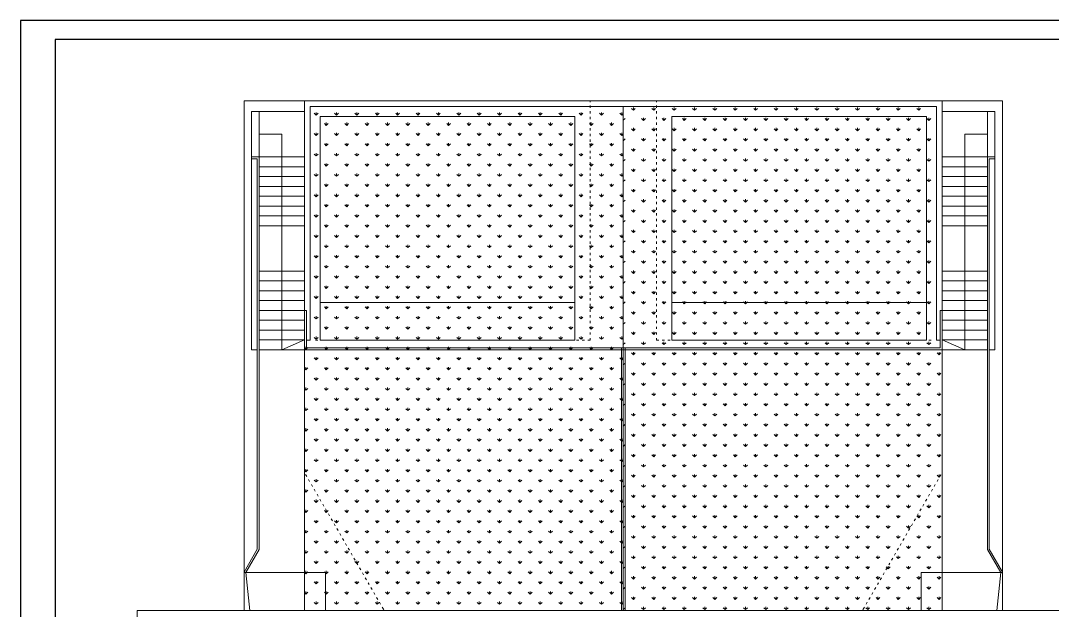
# Model space of a CAD drawing. Header units: millimetres. Extents: x 1780 to 154263, y -7240 to 17216.
# Drawn here: x 150058 to 152786, y 3851 to 5411 of the extents above; entities that cross this region are included whole.
import ezdxf

# ---------------------------------------------------------------- set-up
doc = ezdxf.new("R2010")
doc.units = ezdxf.units.MM
doc.linetypes.add('ACAD_ISO03W100', pattern=[30, 12, -18])
for name, color, linetype, lineweight in [('2d_SX_oznaczenia', 40, 'Continuous', 0), ('2d_SX_szraf', 251, 'Continuous', 0), ('2d_SX_widok', 10, 'Continuous', 9), ('SX_PZT_utwardzona', 10, 'Continuous', 9)]:
    doc.layers.add(name, color=color, linetype=linetype, lineweight=lineweight)
doc.layers.add('2d_SX_rewizja 18 września', color=210, linetype='Continuous')
doc.layers.add('60 instalacje elektryka', color=10, linetype='Continuous')

# ---------------------------------------------------------------- blocks, each defined once
blk = doc.blocks.new('2p bc')
at = {"layer": '2d_SX_szraf'}
h = blk.add_hatch(dxfattribs=at)
h.set_pattern_fill('GRASS', color=8, scale=1.5, angle=180, style=0)
h.set_pattern_definition([(90, (20311.24, 3247.923), (-26.940768, 26.940768), [7.14375, -46.737787]), (45, (20311.24, 3247.923), (-26.940768, 26.940768), [7.14375, -30.95625]), (135, (20311.24, 3247.923), (-26.940768, -26.940768), [7.14375, -30.95625])])
h.paths.add_polyline_path([(108420, 3430.7), (108522.5, 3430.7), (108522.5, 2639.7), (108522.5, 2098.7), (107680, 2098.7), (107680, 2812.7), (107695, 2812.7), (107695, 3430.7)])
h = blk.add_hatch(dxfattribs=at)
h.set_pattern_fill('GRASS', color=8, scale=1.5, style=0)
h.set_pattern_definition([(90, (94401.772, -7704.144), (-26.94077, 26.94077), [7.14375, -46.73779]), (45, (94401.77, -7704.144), (-26.94077, 26.94077), [7.14375, -30.95625]), (135, (94401.77, -7704.144), (-26.94077, -26.94077), [7.14375, -30.95625])])
edge = h.paths.add_edge_path()
edge.add_line((109360, 2812.7), (109350, 2812.7))
edge.add_line((109350, 2812.7), (109350, 3430.7))
edge.add_line((109350, 3430.7), (108625, 3430.7))
edge.add_line((108625, 3430.7), (108625, 3430.7))
edge.add_line((108625, 3430.7), (108522.5, 3430.7))
edge.add_line((108522.5, 3430.7), (108522.5, 2639.7))
edge.add_line((108522.5, 2639.7), (108522.5, 2639.7))
edge.add_line((108522.5, 2639.7), (108522.5, 2098.7))
edge.add_line((108522.5, 2098.7), (109365, 2098.7))
edge.add_line((109365, 2098.7), (109365, 2812.7))
at = {"layer": '2d_SX_oznaczenia', "color": 8, "ltscale": 0.5}
for points in [[(107560, 3357.7), (107620, 3357.7), (107620, 3298.7)], [(109485, 3357.7), (109425, 3357.7), (109425, 3298.7)], [(107620, 3167.7), (107620, 3297.7)], [(107620, 3296.7), (107620, 2787.7), (107680, 2813.7)], [(109425, 3296.7), (109425, 2787.7), (109365, 2813.7)], [(109425, 3167.7), (109425, 3297.7)]]:
    blk.add_lwpolyline(points, dxfattribs=at)
at = {"layer": '2d_SX_szraf', "color": 8}
for points in [[(108394, 2812.7), (108394, 3404.7), (107721, 3404.7), (107721, 2812.7)], [(108651, 2812.7), (108651, 3404.7), (109324, 3404.7), (109324, 2812.7)]]:
    blk.add_lwpolyline(points, dxfattribs=at)
for points in [[(107721, 2912.7), (108394, 2912.7), (108394, 2812.7), (107721, 2812.7)], [(109324, 2912.7), (108651, 2912.7), (108651, 2812.7), (109324, 2812.7)]]:
    blk.add_lwpolyline(points, close=True, dxfattribs=at)
at = {"layer": '2d_SX_widok', "color": 8, "ltscale": 0.5}
for p, q in [((107520, 2098.7), (107520, 2198.7)), ((107520, 2198.7), (107735, 2198.7)), ((107735, 2198.7), (107735, 2098.7)), ((109525, 2198.7), (109310, 2198.7)), ((109310, 2198.7), (109310, 2098.7)), ((109525, 2098.7), (109525, 2198.7)), ((107237, 1252.7), (107237, 2098.7)), ((107237, 2098.7), (108522.5, 2098.7)), ((109808, 2098.7), (108522.5, 2098.7))]:
    blk.add_line(p, q, dxfattribs=at)
for points in [[(107520, 3417.7), (107520, 3445.7), (107680, 3445.7)], [(108522.5, 3445.7), (108522.5, 3445.7), (107680, 3445.7)], [(108522.5, 3445.7), (108522.5, 3445.7), (109365, 3445.7)], [(109525, 3417.7), (109525, 3445.7), (109365, 3445.7)], [(107520, 2098.7), (107520, 3417.7)], [(107520, 2807.7), (107520, 3417.7)], [(107680, 3417.7), (107540, 3417.7)], [(107540, 3417.7), (107540, 2787.7)], [(107685, 2812.7), (107695, 2812.7), (107695, 3430.7), (108420, 3430.7), (108420, 3430.7), (108522.5, 3430.7), (108522.5, 2639.7), (108522.5, 2639.7), (108522.5, 2098.7), (107680, 2098.7), (107680, 2812.7)], [(107680, 3417.7), (107680, 2809.7)], [(107680, 3417.7), (107680, 2809.7)], [(109360, 2812.7), (109350, 2812.7), (109350, 3430.7), (108625, 3430.7), (108625, 3430.7), (108522.5, 3430.7), (108522.5, 2639.7), (108522.5, 2639.7), (108522.5, 2098.7), (109365, 2098.7), (109365, 2812.7)], [(109365, 3417.7), (109365, 2809.7)], [(109365, 3417.7), (109505, 3417.7)], [(109365, 3417.7), (109365, 2809.7)], [(109505, 3417.7), (109505, 2787.7)], [(109525, 2098.7), (109525, 3417.7)], [(109525, 2807.7), (109525, 3417.7)], [(107680, 2787.7), (107680, 2891.7), (107685, 2891.7), (107685, 2792.7)], [(109365, 2787.7), (109365, 2891.7), (109360, 2891.7), (109360, 2792.7)], [(107680, 2787.7), (108522.5, 2787.7), (108522.5, 2792.7), (107685, 2792.7)], [(107680, 2792.7), (107680, 2787.7)], [(108517.5, 2098.7), (108517.5, 2792.7), (108522.5, 2792.7), (108522.5, 2098.7), (108517.5, 2098.7)], [(109365, 2787.7), (108522.5, 2787.7), (108522.5, 2792.7), (109360, 2792.7)], [(108527.5, 2098.7), (108527.5, 2792.7), (108522.5, 2792.7), (108522.5, 2098.7), (108527.5, 2098.7)], [(109365, 2792.7), (109365, 2787.7)]]:
    blk.add_lwpolyline(points, dxfattribs=at)
at = {"layer": '2d_SX_widok', "color": 8, "linetype": 'ACAD_ISO03W100', "ltscale": 0.5}
for points in [[(108435, 2812.7), (108435, 3445.7), (107680, 3445.7)], [(108610, 2812.7), (108610, 3445.7), (109365, 3445.7)], [(107560, 3167.7), (107560, 3193.7)], [(109485, 3167.7), (109485, 3193.7)], [(107560, 3163.7), (107560, 3190.7)], [(109485, 3163.7), (109485, 3190.7)], [(107560, 3114.7), (107560, 2995.7)], [(109485, 3114.7), (109485, 2995.7)], [(107560, 3108.7), (107560, 2990.7)], [(109485, 3108.7), (109485, 2990.7)], [(107890, 2098.7), (107888.3, 2101.7), (107680, 2462.4), (107680, 2830.7)], [(108435, 2812.7), (107703, 2812.7)], [(108610, 2812.7), (109342, 2812.7)], [(109155, 2098.7), (109156.7, 2101.7), (109365, 2462.4), (109365, 2830.7)]]:
    blk.add_lwpolyline(points, dxfattribs=at)
at = {"layer": '2d_SX_widok', "color": 8}
for points in [[(107535, 2098.7), (107525, 2198.7), (107520, 2198.7)], [(109510, 2098.7), (109520, 2198.7), (109525, 2198.7)]]:
    blk.add_lwpolyline(points, dxfattribs=at)
at = {"layer": 'SX_PZT_utwardzona', "color": 8}
for points in [[(107680, 3417.7), (107680, 3445.7)], [(109365, 3417.7), (109365, 3445.7)], [(107520, 3297.7), (107520, 3292.7)], [(107560, 3287.7), (107560, 3297.7), (107540, 3297.7)], [(107540, 3292.7), (107555, 3292.7), (107555, 3287.7)], [(107560, 3189.5), (107560, 3297.7), (107555, 3297.7)], [(107555, 3292.7), (107555, 3188.6)], [(107555, 3292.7), (107555, 3191.6)], [(107560, 3297.7), (107680, 3297.7), (107680, 3271.7), (107560, 3271.7)], [(107560, 3271.7), (107560, 3293.7)], [(107560, 3271.7), (107560, 3292.7)], [(109485, 3297.7), (109365, 3297.7), (109365, 3271.7), (109485, 3271.7)], [(109485, 3189.5), (109485, 3297.7), (109490, 3297.7)], [(109485, 3287.7), (109485, 3297.7), (109505, 3297.7)], [(109485, 3271.7), (109485, 3293.7)], [(109485, 3271.7), (109485, 3292.7)], [(109490, 3292.7), (109490, 3188.6)], [(109490, 3292.7), (109490, 3191.6)], [(109505, 3292.7), (109490, 3292.7), (109490, 3287.7)], [(109525, 3297.7), (109525, 3292.7)], [(107560, 3244.7), (107560, 3271.7)], [(107560, 3245.7), (107560, 3271.7)], [(107560, 3271.7), (107680, 3271.7), (107680, 3245.7), (107560, 3245.7)], [(107560, 3219.7), (107560, 3245.7)], [(107560, 3245.7), (107680, 3245.7), (107680, 3219.7), (107560, 3219.7)], [(109485, 3271.7), (109365, 3271.7), (109365, 3245.7), (109485, 3245.7)], [(109485, 3245.7), (109365, 3245.7), (109365, 3219.7), (109485, 3219.7)], [(109485, 3244.7), (109485, 3271.7)], [(109485, 3245.7), (109485, 3271.7)], [(109485, 3219.7), (109485, 3245.7)], [(107560, 3217.7), (107560, 3244.7)], [(107560, 3193.7), (107560, 3219.7)], [(107560, 3219.7), (107680, 3219.7), (107680, 3193.7), (107560, 3193.7)], [(109485, 3219.7), (109365, 3219.7), (109365, 3193.7), (109485, 3193.7)], [(109485, 3217.7), (109485, 3244.7)], [(109485, 3193.7), (109485, 3219.7)], [(107555, 3196.6), (107555, 2260.6)], [(107560, 3190.7), (107560, 3217.7)], [(107560, 2259.3), (107560, 3194.5)], [(109485, 3190.7), (109485, 3217.7)], [(109485, 2259.3), (109485, 3194.5)], [(109490, 3196.6), (109490, 2260.6)], [(107675.4, 3141.7), (107560, 3141.7), (107560, 3167.7), (107620, 3167.7)], [(107620, 3167.7), (107680, 3167.7), (107680, 3142)], [(109425, 3167.7), (109365, 3167.7), (109365, 3142)], [(109369.6, 3141.7), (109485, 3141.7), (109485, 3167.7), (109425, 3167.7)], [(107680, 3141.7), (107680, 3115.7), (107560, 3115.7), (107560, 3141.7), (107680, 3141.7)], [(109365, 3141.7), (109365, 3115.7), (109485, 3115.7), (109485, 3141.7), (109365, 3141.7)], [(107555, 2787.7), (107540, 2787.7)], [(109490, 2787.7), (109505, 2787.7)], [(107520, 2098.7), (107520, 2181.7), (107520, 2200), (107555, 2260.6)], [(107525, 2198.7), (107525, 2198.7), (107560, 2259.3)], [(109520, 2198.7), (109520, 2198.7), (109485, 2259.3)], [(109525, 2098.7), (109525, 2181.7), (109525, 2200), (109490, 2260.6)]]:
    blk.add_lwpolyline(points, dxfattribs=at)
for points in [[(107560, 3297.7), (107680, 3297.7), (107680, 3417.7), (107560, 3417.7)], [(109485, 3297.7), (109365, 3297.7), (109365, 3417.7), (109485, 3417.7)], [(107560, 2995.7), (107680, 2995.7), (107680, 2969.7), (107560, 2969.7)], [(109485, 2995.7), (109365, 2995.7), (109365, 2969.7), (109485, 2969.7)], [(107560, 2969.7), (107680, 2969.7), (107680, 2943.7), (107560, 2943.7)], [(109485, 2969.7), (109365, 2969.7), (109365, 2943.7), (109485, 2943.7)], [(107560, 2943.7), (107680, 2943.7), (107680, 2917.7), (107560, 2917.7)], [(109485, 2943.7), (109365, 2943.7), (109365, 2917.7), (109485, 2917.7)], [(107560, 2917.7), (107680, 2917.7), (107680, 2891.7), (107560, 2891.7)], [(107560, 2891.7), (107680, 2891.7), (107680, 2865.7), (107560, 2865.7)], [(109485, 2917.7), (109365, 2917.7), (109365, 2891.7), (109485, 2891.7)], [(109485, 2891.7), (109365, 2891.7), (109365, 2865.7), (109485, 2865.7)], [(107560, 2865.7), (107680, 2865.7), (107680, 2839.7), (107560, 2839.7)], [(109485, 2865.7), (109365, 2865.7), (109365, 2839.7), (109485, 2839.7)], [(107560, 2839.7), (107680, 2839.7), (107680, 2813.7), (107560, 2813.7)], [(109485, 2839.7), (109365, 2839.7), (109365, 2813.7), (109485, 2813.7)], [(107560, 2813.7), (107680, 2813.7), (107680, 2787.7), (107560, 2787.7)], [(109485, 2813.7), (109365, 2813.7), (109365, 2787.7), (109485, 2787.7)]]:
    blk.add_lwpolyline(points, close=True, dxfattribs=at)

msp = doc.modelspace()

# ---------------------------------------------------------------- linework, layer by layer
at = {"layer": '60 instalacje elektryka'}
for points in [[(154262.8, 5410.6), (150058.2, 5410.6), (150058.2, 2437.4), (154262.8, 2437.4)], [(150149.7, 2487.4), (154211.6, 2487.4), (154211.6, 5360.6), (150149.7, 5360.6)]]:
    msp.add_lwpolyline(points, close=True, dxfattribs=at)

# ---------------------------------------------------------------- block references
at = {"layer": '2d_SX_rewizja 18 września'}
msp.add_blockref('2p bc', (43128.9, 1752.8), dxfattribs=at)

doc.saveas('drawing.dxf')
